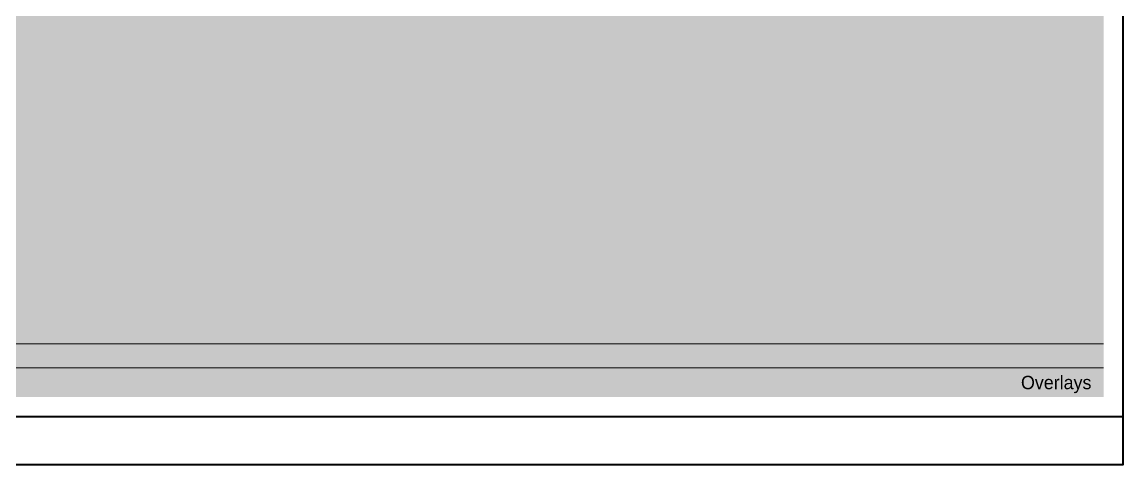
# Model space of a CAD drawing. Extents: x -16 to 1616, y -1056 to 16.
# Drawn here: x 709 to 1616, y -1056 to -691 of the extents above; entities that cross this region are included whole.
import ezdxf
from ezdxf.enums import TextEntityAlignment as Align

# ---------------------------------------------------------------- set-up
doc = ezdxf.new("R2010")
doc.units = 0
doc.layers.add('FORGE-SHEET', color=7, linetype='Continuous', lineweight=35, true_color=0x9aa2a8)
doc.layers.add('UI-HAIRLINE', color=7, linetype='Continuous', lineweight=9, true_color=0x34383c)
for name, color, linetype, true_color in [('UI-PANEL-BG', 7, 'Continuous', 0x232629), ('UI-SHELL-BG', 7, 'Continuous', 0x1a1c1e), ('UI-TEXT-SEC', 7, 'Continuous', 0x8a9095)]:
    doc.layers.add(name, color=color, linetype=linetype, true_color=true_color)

msp = doc.modelspace()

# ---------------------------------------------------------------- hatches: boundary and pattern name
at = {"layer": 'UI-PANEL-BG'}
h = msp.add_hatch(color=256, dxfattribs=at)
h.dxf.hatch_style = 1
h.paths.add_polyline_path([(0, -956), (1600, -956), (1600, -976), (0, -976)])
h = msp.add_hatch(color=256, dxfattribs=at)
h.dxf.hatch_style = 1
h.paths.add_polyline_path([(0, -976), (1600, -976), (1600, -1000), (0, -1000)])
at = {"layer": 'UI-SHELL-BG'}
h = msp.add_hatch(color=256, dxfattribs=at)
h.dxf.hatch_style = 1
h.paths.add_polyline_path([(0, -46), (1600, -46), (1600, -976), (0, -976)])

# ---------------------------------------------------------------- linework, layer by layer
at = {"layer": 'FORGE-SHEET'}
msp.add_line((-16, -1016), (1616, -1016), dxfattribs=at)
msp.add_lwpolyline([(-16, 16), (1616, 16), (1616, -1056), (-16, -1056)], close=True, dxfattribs=at)
at = {"layer": 'UI-HAIRLINE'}
for p, q in [((0, -956), (1600, -956)), ((0, -976), (1600, -976))]:
    msp.add_line(p, q, dxfattribs=at)

# ---------------------------------------------------------------- texts
at = {"layer": 'UI-TEXT-SEC'}
msp.add_text('Overlays', height=11, dxfattribs=at).set_placement((1590, -988), align=Align.MIDDLE_RIGHT)

doc.saveas('drawing.dxf')
